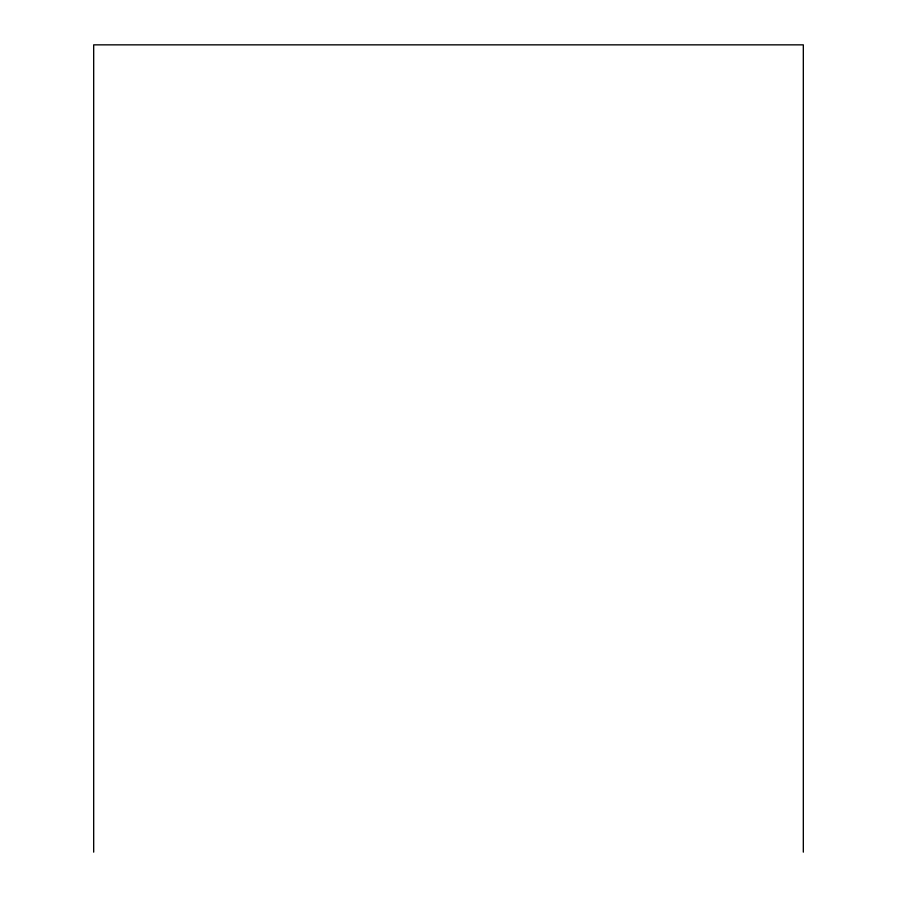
<?xml version="1.0" encoding="UTF-8"?>
<svg xmlns="http://www.w3.org/2000/svg" width="897" height="897" viewBox="0 0 897 897"><rect width="100%" height="100%" fill="white"/><g stroke="black" fill="none" stroke-linecap="round" stroke-linejoin="round"><path stroke-width="1.35" d="M803.32 852.15L803.32 44.85L93.68 44.85L93.68 852.15"/></g></svg>
